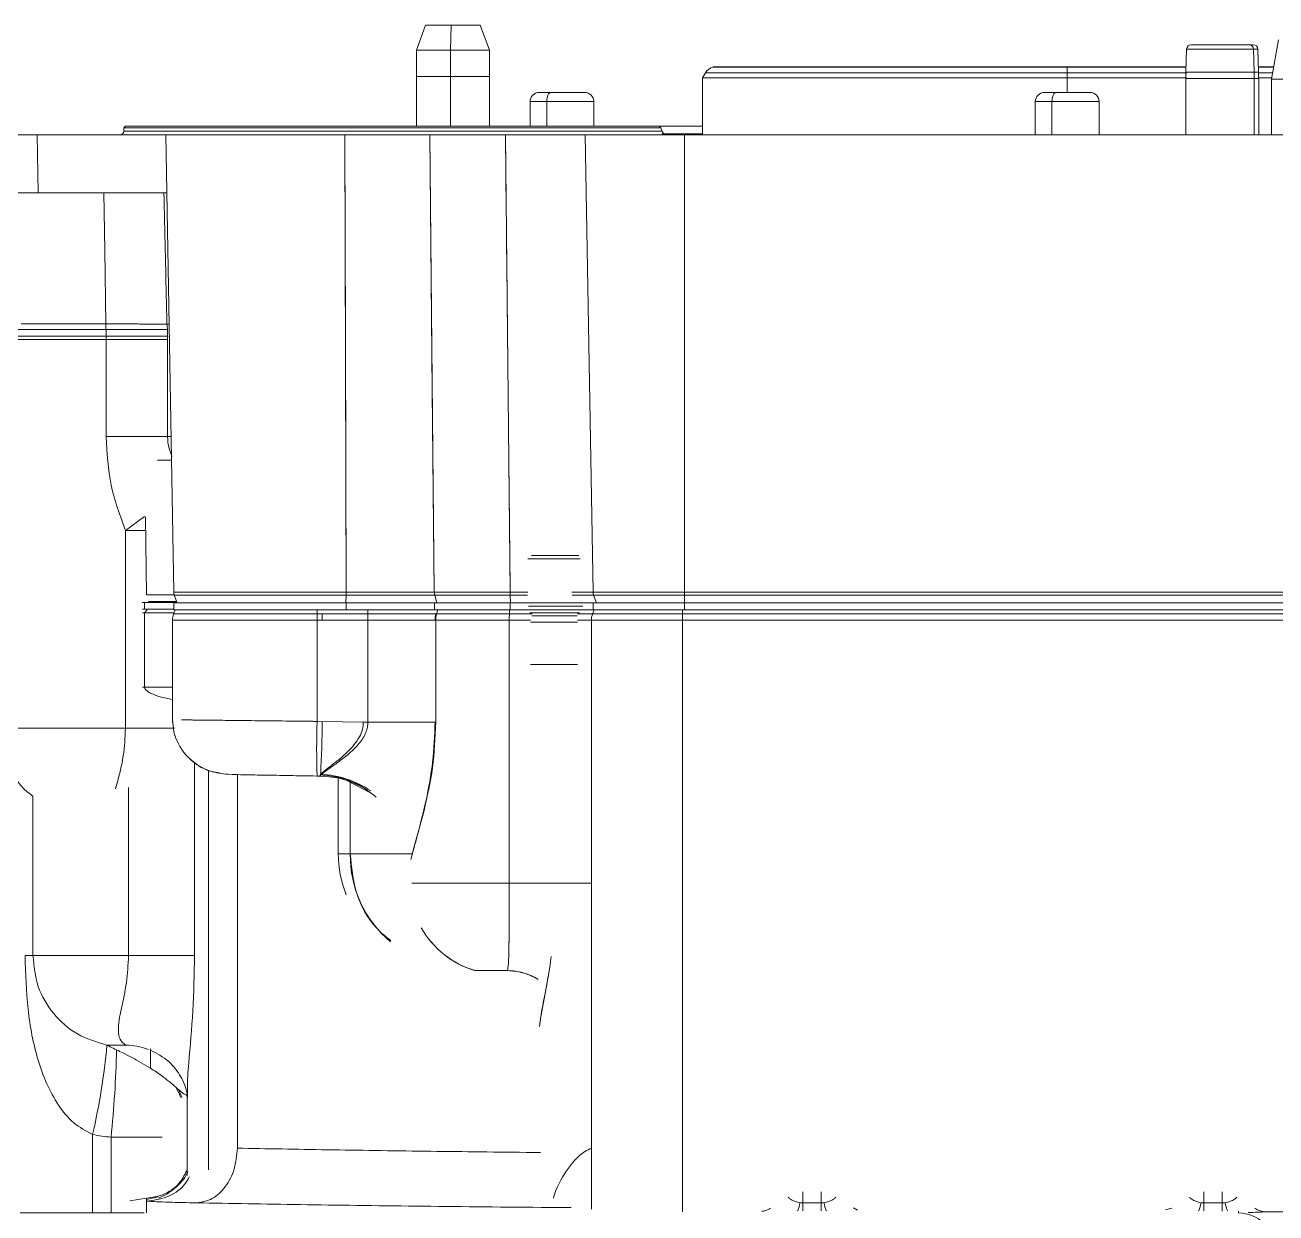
# Model space of a CAD drawing. Header units: millimetres. Extents: x 169 to 14583, y -399 to 10804.
# Drawn here: x 11681.6 to 11750.2, y 2080.4 to 2145.5 of the extents above; entities that cross this region are included whole.
import ezdxf

# ---------------------------------------------------------------- set-up
doc = ezdxf.new("R2010")
doc.units = ezdxf.units.MM
doc.header["$LTSCALE"] = 35

msp = doc.modelspace()

# ---------------------------------------------------------------- linework, layer by layer
at = {"color": 7, "linetype": 'Continuous', "lineweight": 18}
for p, q in [((11703.546, 2145.539), (11703.046, 2144.165)), ((11703.546, 2145.539), (11703.046, 2144.165)), ((11704.95, 2145.539), (11703.546, 2145.539)), ((11704.95, 2145.539), (11703.546, 2145.539)), ((11704.918, 2144.165), (11704.95, 2145.539)), ((11704.918, 2144.165), (11704.95, 2145.539)), ((11706.546, 2145.539), (11704.95, 2145.539)), ((11706.546, 2145.539), (11704.95, 2145.539)), ((11707.046, 2144.165), (11706.546, 2145.539)), ((11707.046, 2144.165), (11706.546, 2145.539)), ((11745.293, 2144.218), (11745.249, 2142.956)), ((11748.954, 2144.218), (11745.293, 2144.218)), ((11748.735, 2144.459), (11745.543, 2144.459)), ((11748.943, 2144.459), (11748.735, 2144.459)), ((11748.954, 2144.218), (11748.993, 2142.956)), ((11749.193, 2144.218), (11748.954, 2144.218)), ((11749.237, 2142.956), (11749.193, 2144.218)), ((11749.943, 2142.565), (11750.323, 2144.72)), ((11703.046, 2144.165), (11703.046, 2139.989)), ((11703.046, 2144.165), (11703.046, 2139.989)), ((11704.918, 2144.165), (11703.046, 2144.165)), ((11704.918, 2144.165), (11703.046, 2144.165)), ((11707.046, 2144.165), (11704.918, 2144.165)), ((11707.046, 2144.165), (11704.918, 2144.165)), ((11704.918, 2142.715), (11704.918, 2144.165)), ((11704.918, 2139.989), (11704.918, 2144.165)), ((11707.046, 2139.989), (11707.046, 2144.165)), ((11707.046, 2139.989), (11707.046, 2144.165)), ((11718.898, 2142.908), (11718.743, 2142.64)), ((11718.898, 2142.908), (11738.743, 2142.908)), ((11719.343, 2143.24), (11719.323, 2143.235)), ((11719.323, 2143.235), (11738.743, 2143.235)), ((11719.343, 2143.24), (11738.743, 2143.24)), ((11738.743, 2143.235), (11738.743, 2143.24)), ((11738.743, 2143.24), (11745.259, 2143.24)), ((11738.743, 2142.908), (11738.743, 2143.235)), ((11738.743, 2143.235), (11745.259, 2143.235)), ((11738.743, 2142.64), (11738.743, 2142.908)), ((11738.743, 2142.908), (11745.298, 2142.908)), ((11748.993, 2142.956), (11745.249, 2142.956)), ((11749.237, 2142.956), (11748.993, 2142.956)), ((11749.227, 2143.24), (11750.062, 2143.24)), ((11749.227, 2143.235), (11750.061, 2143.235)), ((11749.277, 2142.908), (11750.003, 2142.908)), ((11703.046, 2142.715), (11703.046, 2139.989)), ((11705.046, 2142.715), (11703.046, 2142.715)), ((11707.046, 2142.715), (11705.046, 2142.715)), ((11707.046, 2139.989), (11707.046, 2142.715)), ((11707.046, 2142.715), (11707.046, 2142.715)), ((11718.743, 2142.64), (11718.743, 2139.509)), ((11718.743, 2142.64), (11738.743, 2142.64)), ((11738.743, 2142.64), (11745.292, 2142.64)), ((11738.743, 2141.839), (11738.743, 2142.64)), ((11745.243, 2142.607), (11745.243, 2139.509)), ((11748.998, 2142.607), (11745.243, 2142.607)), ((11748.998, 2142.607), (11748.998, 2139.509)), ((11749.243, 2142.607), (11748.998, 2142.607)), ((11749.243, 2139.509), (11749.243, 2142.607)), ((11749.278, 2142.64), (11749.956, 2142.64)), ((11753.943, 2142.565), (11749.943, 2142.565)), ((11749.943, 2142.565), (11749.943, 2139.509)), ((11710.431, 2141.839), (11709.78, 2141.839)), ((11712.28, 2141.839), (11710.431, 2141.839)), ((11738.143, 2141.839), (11737.493, 2141.839)), ((11739.993, 2141.839), (11738.143, 2141.839)), ((11709.28, 2141.339), (11709.28, 2139.989)), ((11710.191, 2141.339), (11709.28, 2141.339)), ((11710.191, 2139.989), (11710.191, 2141.339)), ((11712.78, 2141.339), (11710.191, 2141.339)), ((11712.78, 2139.989), (11712.78, 2141.339)), ((11736.993, 2141.339), (11736.993, 2139.509)), ((11737.904, 2141.339), (11736.993, 2141.339)), ((11737.904, 2139.509), (11737.904, 2141.339)), ((11740.493, 2141.339), (11737.904, 2141.339)), ((11740.493, 2139.509), (11740.493, 2141.339)), ((11682.253, 2139.509), (11689.295, 2139.509)), ((11682.253, 2139.509), (11682.301, 2136.339)), ((11682.253, 2139.509), (11682.301, 2136.339)), ((11687.093, 2139.989), (11686.993, 2139.889)), ((11687.093, 2139.989), (11686.993, 2139.889)), ((11686.993, 2139.889), (11686.993, 2139.709)), ((11686.993, 2139.889), (11686.993, 2139.709)), ((11716.453, 2139.889), (11686.993, 2139.889)), ((11686.993, 2139.709), (11716.53, 2139.709)), ((11687.093, 2139.989), (11716.375, 2139.989)), ((11688.602, 2139.989), (11688.601, 2139.991)), ((11689.295, 2139.509), (11689.733, 2114.423)), ((11689.295, 2139.509), (11689.733, 2114.423)), ((11689.295, 2139.509), (11699.117, 2139.509)), ((11699.117, 2139.509), (11699.2, 2114.423)), ((11703.779, 2139.509), (11704.029, 2114.423)), ((11703.779, 2139.509), (11707.927, 2139.509)), ((11707.927, 2139.509), (11708.192, 2114.423)), ((11712.283, 2139.509), (11712.295, 2139.509)), ((11712.295, 2139.509), (11712.733, 2114.423)), ((11712.295, 2139.509), (11717.743, 2139.509)), ((11716.375, 2139.989), (11716.453, 2139.889)), ((11718.743, 2139.989), (11716.375, 2139.989)), ((11716.453, 2139.889), (11716.53, 2139.709)), ((11718.743, 2139.565), (11716.509, 2139.565)), ((11717.743, 2139.509), (11717.743, 2114.423)), ((11717.743, 2139.509), (11759.743, 2139.509)), ((11689.35, 2136.339), (11689.194, 2136.339)), ((11689.365, 2129.121), (11689.476, 2129.121)), ((11680.281, 2128.839), (11686.027, 2128.839)), ((11680.281, 2128.459), (11686.027, 2128.459)), ((11686.027, 2128.459), (11686.027, 2128.839)), ((11686.027, 2128.839), (11689.395, 2128.839)), ((11686.027, 2128.459), (11689.395, 2128.459)), ((11689.395, 2128.459), (11689.395, 2128.839)), ((11686.027, 2128.283), (11680.281, 2128.283)), ((11686.027, 2128.283), (11686.027, 2122.959)), ((11689.395, 2128.283), (11686.027, 2128.283)), ((11689.395, 2128.283), (11689.395, 2122.959)), ((11689.584, 2122.959), (11689.395, 2122.959)), ((11688.854, 2121.659), (11689.606, 2121.659)), ((11688.125, 2118.568), (11687.088, 2117.803)), ((11688.188, 2118.561), (11688.237, 2114.266)), ((11687.088, 2117.803), (11687.088, 2106.959)), ((11709.155, 2116.252), (11712.032, 2116.252)), ((11711.94, 2116.257), (11709.325, 2116.257)), ((11688.237, 2114.266), (11689.761, 2114.266)), ((11689.733, 2114.423), (11699.2, 2114.423)), ((11689.763, 2114.26), (11689.916, 2113.839)), ((11689.763, 2114.26), (11689.916, 2113.839)), ((11699.195, 2114.26), (11689.763, 2114.26)), ((11699.195, 2114.261), (11699.167, 2113.839)), ((11704.029, 2114.423), (11708.192, 2114.423)), ((11704.029, 2114.423), (11708.192, 2114.423)), ((11704.053, 2114.26), (11708.195, 2114.26)), ((11704.053, 2114.26), (11704.173, 2113.839)), ((11704.053, 2114.26), (11704.173, 2113.839)), ((11708.195, 2114.26), (11708.209, 2113.839)), ((11708.209, 2113.839), (11708.195, 2114.26)), ((11712.733, 2114.423), (11717.743, 2114.423)), ((11712.743, 2114.328), (11712.743, 2114.328)), ((11712.763, 2114.26), (11717.743, 2114.26)), ((11712.763, 2114.26), (11712.916, 2113.839)), ((11717.743, 2114.423), (11759.743, 2114.423)), ((11717.743, 2114.423), (11717.743, 2114.26)), ((11717.743, 2114.26), (11759.743, 2114.26)), ((11717.743, 2114.26), (11717.743, 2113.839)), ((11688.139, 2113.859), (11688.013, 2113.859)), ((11688.017, 2113.479), (11688.139, 2113.479)), ((11688.139, 2113.859), (11688.139, 2113.479)), ((11689.909, 2113.859), (11688.139, 2113.859)), ((11688.139, 2113.479), (11689.743, 2113.479)), ((11688.139, 2113.279), (11688.279, 2113.453)), ((11688.301, 2113.479), (11689.743, 2113.479)), ((11689.888, 2113.915), (11688.36, 2113.915)), ((11689.909, 2113.859), (11688.407, 2113.859)), ((11689.813, 2113.459), (11689.728, 2113.225)), ((11689.813, 2113.459), (11689.728, 2113.225)), ((11689.743, 2113.839), (11689.743, 2113.459)), ((11689.743, 2113.839), (11689.743, 2113.459)), ((11689.743, 2113.839), (11699.201, 2113.839)), ((11689.743, 2113.459), (11698.665, 2113.459)), ((11689.813, 2113.459), (11697.604, 2113.459)), ((11697.603, 2113.225), (11697.604, 2113.459)), ((11697.881, 2113.459), (11700.13, 2113.459)), ((11698.665, 2113.459), (11700.383, 2113.459)), ((11699.201, 2113.459), (11699.201, 2113.839)), ((11699.201, 2113.839), (11704.035, 2113.839)), ((11700.382, 2113.225), (11700.383, 2113.459)), ((11703.44, 2113.459), (11700.383, 2113.459)), ((11704.035, 2113.459), (11703.44, 2113.459)), ((11704.035, 2113.839), (11704.035, 2113.459)), ((11704.035, 2113.839), (11708.197, 2113.839)), ((11704.035, 2113.459), (11708.197, 2113.459)), ((11704.219, 2113.459), (11704.154, 2113.225)), ((11704.219, 2113.459), (11708.154, 2113.459)), ((11708.145, 2113.225), (11708.154, 2113.459)), ((11708.154, 2113.459), (11709.431, 2113.459)), ((11708.197, 2113.459), (11708.197, 2113.839)), ((11708.197, 2113.839), (11709.172, 2113.839)), ((11709.19, 2113.459), (11708.197, 2113.459)), ((11708.209, 2113.839), (11709.097, 2113.839)), ((11709.097, 2113.839), (11708.209, 2113.839)), ((11708.492, 2113.459), (11708.594, 2113.459)), ((11709.132, 2113.459), (11712.115, 2113.459)), ((11709.133, 2113.459), (11712.115, 2113.459)), ((11709.172, 2113.839), (11712.083, 2113.839)), ((11712.074, 2113.65), (11709.189, 2113.65)), ((11709.194, 2113.459), (11712.1, 2113.459)), ((11709.194, 2113.459), (11712.1, 2113.459)), ((11709.255, 2113.658), (11712.18, 2113.658)), ((11712.743, 2113.459), (11712.074, 2113.459)), ((11712.083, 2113.839), (11712.743, 2113.839)), ((11712.476, 2113.839), (11712.289, 2113.839)), ((11712.788, 2113.459), (11712.703, 2113.225)), ((11712.743, 2113.839), (11712.743, 2113.459)), ((11712.743, 2113.839), (11717.743, 2113.839)), ((11712.743, 2113.459), (11717.743, 2113.459)), ((11717.643, 2113.225), (11717.643, 2113.459)), ((11759.843, 2113.459), (11717.643, 2113.459)), ((11717.743, 2113.459), (11717.743, 2113.839)), ((11717.743, 2113.839), (11759.743, 2113.839)), ((11759.743, 2113.459), (11717.743, 2113.459)), ((11688.139, 2113.279), (11688.031, 2113.279)), ((11688.139, 2113.279), (11688.139, 2109.211)), ((11689.748, 2113.279), (11688.139, 2113.279)), ((11689.668, 2112.883), (11689.668, 2107.308)), ((11689.668, 2112.883), (11689.668, 2107.282)), ((11689.668, 2112.883), (11697.884, 2112.883)), ((11697.602, 2112.883), (11689.668, 2112.883)), ((11689.728, 2113.225), (11697.883, 2113.225)), ((11689.728, 2113.225), (11697.603, 2113.225)), ((11697.602, 2107.332), (11697.602, 2112.883)), ((11700.381, 2112.883), (11697.602, 2112.883)), ((11697.603, 2113.225), (11700.382, 2113.225)), ((11704.114, 2113.225), (11700.132, 2113.225)), ((11700.133, 2112.883), (11704.068, 2112.883)), ((11700.381, 2107.284), (11700.381, 2112.883)), ((11704.108, 2112.883), (11700.381, 2112.883)), ((11700.382, 2113.225), (11704.154, 2113.225)), ((11708.139, 2112.883), (11704.068, 2112.883)), ((11704.108, 2112.883), (11704.108, 2107.284)), ((11708.139, 2112.883), (11704.108, 2112.883)), ((11704.114, 2113.225), (11708.145, 2113.225)), ((11704.154, 2113.225), (11708.145, 2113.225)), ((11708.139, 2098.459), (11708.139, 2112.883)), ((11708.139, 2112.883), (11709.297, 2112.883)), ((11709.402, 2113.225), (11708.145, 2113.225)), ((11709.271, 2113.278), (11711.99, 2113.278)), ((11711.875, 2112.783), (11709.299, 2112.783)), ((11711.864, 2113.125), (11709.373, 2113.125)), ((11711.876, 2112.883), (11712.643, 2112.883)), ((11712.703, 2113.225), (11711.879, 2113.225)), ((11712.643, 2112.883), (11712.643, 2080.563)), ((11717.643, 2112.883), (11712.643, 2112.883)), ((11717.643, 2113.225), (11712.703, 2113.225)), ((11717.643, 2112.883), (11717.643, 2113.225)), ((11759.843, 2113.225), (11717.643, 2113.225)), ((11759.843, 2112.883), (11717.643, 2112.883)), ((11759.843, 2112.883), (11717.643, 2112.883)), ((11717.643, 2112.883), (11717.643, 2080.419)), ((11717.643, 2112.883), (11717.643, 2080.475)), ((11711.876, 2110.459), (11709.297, 2110.459)), ((11711.876, 2110.459), (11709.298, 2110.459)), ((11711.875, 2110.459), (11709.299, 2110.459)), ((11688.031, 2109.211), (11688.139, 2109.211)), ((11689.668, 2109.211), (11688.139, 2109.211)), ((11697.602, 2107.332), (11700.381, 2107.284)), ((11704.068, 2107.289), (11700.133, 2107.289)), ((11704.108, 2107.284), (11700.381, 2107.284)), ((11680.281, 2106.959), (11687.088, 2106.959)), ((11687.088, 2106.959), (11689.772, 2106.959)), ((11690.883, 2105.079), (11690.883, 2094.479)), ((11691.649, 2104.663), (11691.649, 2082.72)), ((11693.224, 2104.409), (11693.224, 2083.915)), ((11694.574, 2104.386), (11694.484, 2104.387)), ((11694.585, 2104.384), (11694.723, 2104.382)), ((11694.723, 2104.382), (11694.853, 2104.38)), ((11687.256, 2103.706), (11687.256, 2094.479)), ((11697.78, 2104.329), (11697.791, 2104.328)), ((11698.762, 2104.183), (11698.762, 2100.059)), ((11698.762, 2104.183), (11698.762, 2100.059)), ((11699.228, 2104.089), (11700.483, 2103.438)), ((11699.418, 2103.99), (11699.418, 2100.059)), ((11699.418, 2103.99), (11699.418, 2100.059)), ((11682.013, 2103.233), (11682.013, 2094.479)), ((11703.467, 2102.438), (11702.912, 2100.386)), ((11702.912, 2100.386), (11702.739, 2099.76)), ((11698.762, 2100.059), (11699.418, 2100.059)), ((11698.762, 2100.059), (11699.418, 2100.059)), ((11699.418, 2100.059), (11702.858, 2100.059)), ((11699.418, 2100.059), (11702.858, 2100.059)), ((11702.858, 2100.059), (11702.542, 2100.059)), ((11708.139, 2098.459), (11702.795, 2098.459)), ((11712.643, 2098.459), (11708.139, 2098.459)), ((11682.013, 2094.479), (11681.579, 2094.479)), ((11682.013, 2094.479), (11687.256, 2094.479)), ((11710.445, 2094.431), (11710.366, 2093.844)), ((11710.366, 2093.844), (11710.106, 2092.401)), ((11710.106, 2092.401), (11709.866, 2091.118)), ((11709.866, 2091.118), (11709.798, 2090.582)), ((11688.455, 2089.366), (11688.455, 2088.305)), ((11690.478, 2086.87), (11690.478, 2082.422)), ((11690.49, 2086.87), (11690.494, 2086.696)), ((11685.288, 2080.36), (11685.288, 2084.662)), ((11686.297, 2080.36), (11686.297, 2084.519)), ((11687.331, 2081.019), (11688.243, 2081.174)), ((11688.243, 2081.107), (11688.89, 2081.237)), ((11688.243, 2081.107), (11688.243, 2081.174)), ((11688.243, 2081.107), (11688.243, 2081.005)), ((11724.243, 2080.906), (11724.243, 2081.525)), ((11725.243, 2081.525), (11725.243, 2080.906)), ((11746.243, 2080.906), (11746.243, 2081.525)), ((11747.243, 2081.525), (11747.243, 2080.906)), ((11688.243, 2080.358), (11688.243, 2081.005)), ((11724.08, 2080.919), (11724.243, 2080.906)), ((11724.243, 2080.906), (11725.243, 2080.906)), ((11725.405, 2080.919), (11725.243, 2080.906)), ((11727.238, 2080.504), (11727.015, 2080.633)), ((11744.477, 2080.62), (11744.139, 2080.523)), ((11746.243, 2080.906), (11746.08, 2080.919)), ((11746.243, 2080.906), (11747.243, 2080.906)), ((11747.405, 2080.919), (11747.243, 2080.906)), ((11748.143, 2080.358), (11748.143, 2080.455)), ((11786.743, 2080.419), (11749.707, 2080.419)), ((11688.106, 2080.36), (11681.319, 2080.36))]:
    msp.add_line(p, q, dxfattribs=at)
at = {"color": 7, "linetype": 'Continuous', "lineweight": 18, "flags": 128}
for points in [[(11710.191, 2141.339), (11710.196, 2141.436), (11710.209, 2141.53), (11710.231, 2141.617), (11710.261, 2141.692), (11710.297, 2141.755), (11710.339, 2141.801), (11710.384, 2141.829), (11710.431, 2141.839)], [(11737.904, 2141.339), (11737.908, 2141.436), (11737.922, 2141.53), (11737.944, 2141.617), (11737.974, 2141.692), (11738.01, 2141.755), (11738.052, 2141.801), (11738.097, 2141.829), (11738.143, 2141.839)], [(11716.375, 2139.989), (11712.463, 2139.989), (11708.744, 2139.989), (11705.247, 2139.989), (11701.997, 2139.989), (11699.018, 2139.989), (11696.332, 2139.989), (11693.959, 2139.989), (11691.916, 2139.989), (11690.219, 2139.989), (11688.879, 2139.989), (11687.908, 2139.989), (11687.311, 2139.989), (11687.094, 2139.989), (11687.093, 2139.989)], [(11699.2, 2114.423), (11699.154, 2128.47), (11699.117, 2139.509)], [(11703.779, 2139.509), (11703.918, 2125.461), (11704.029, 2114.423)], [(11686.009, 2129.139), (11685.953, 2133.171), (11685.909, 2136.339)], [(11687.088, 2117.803), (11687.813, 2117.803), (11688.157, 2117.803)], [(11694.484, 2104.387), (11693.81, 2104.399), (11693.267, 2104.408), (11693.099, 2104.411)], [(11700.134, 2103.695), (11699.671, 2103.923), (11699.365, 2104.043)], [(11687.256, 2094.479), (11687.843, 2094.479), (11688.406, 2094.479), (11688.939, 2094.479), (11689.433, 2094.479), (11689.88, 2094.479), (11690.275, 2094.479), (11690.611, 2094.479), (11690.883, 2094.479)], [(11689.852, 2087.26), (11690.01, 2086.95), (11690.12, 2086.696)], [(11689.989, 2087.138), (11690.133, 2086.838), (11690.197, 2086.688)], [(11689.097, 2084.519), (11688.746, 2084.519), (11688.175, 2084.519), (11687.569, 2084.519), (11686.94, 2084.519), (11686.297, 2084.519)], [(11747.243, 2080.906), (11747.243, 2080.796), (11747.243, 2080.696), (11747.243, 2080.606), (11747.243, 2080.528), (11747.243, 2080.462), (11747.243, 2080.452)]]:
    msp.add_lwpolyline(points, dxfattribs=at)
at = {"color": 7, "linetype": 'Continuous', "lineweight": 18}
for centre, radius, start, end in [((11745.543, 2144.209), 0.25, 90, 178), ((11748.719, 2144.224), 0.235, 358.3347, 86.19212), ((11748.943, 2144.209), 0.25, 2, 90), ((11719.504, 2142.558), 0.7, 105, 150), ((11709.78, 2141.339), 0.5, 90, 180), ((11712.28, 2141.339), 0.5, 0, 90), ((11737.493, 2141.339), 0.5, 90, 180), ((11739.993, 2141.339), 0.5, 0, 90), ((11686.793, 2139.709), 0.2, 270, 360), ((11713.988, 2138.039), 3.082, 36.88275, 39.24398), ((11690.61, 2129.138), 1.245, 180.74372, 193.88084), ((11694.527, 2128.283), 8.5, 178.81499, 180.00365), ((11690.655, 2128.283), 1.26, 171.96395, 180.00939), ((11690.232, 2114.431), 0.5, 181, 200.0317), ((11690.232, 2114.431), 0.5, 181, 200), ((11696.6, 2114.428), 2.6, 356.32274, 359.88633), ((11704.652, 2114.43), 0.623, 180.70847, 195.83248), ((11713.329, 2114.432), 5.137, 180.1096, 181.92007), ((11713.232, 2114.431), 0.5, 181, 200), ((11690.668, 2112.883), 1, 160, 180), ((11751.833, 2112.887), 54.232, 179.64301, 180.00436), ((11643.652, 2112.887), 54.232, 359.99564, 0.35699), ((11754.612, 2112.887), 54.232, 179.64301, 180.00436), ((11705.339, 2112.884), 1.271, 164.46921, 180.07581), ((11705.389, 2112.884), 1.281, 164.5998, 180.07707), ((11717.674, 2112.887), 9.534, 177.96879, 180.02454), ((11713.643, 2112.883), 1, 160, 180), ((11740.584, 2105.832), 43.009, 178.00162, 181.99838), ((11626.453, 2108.08), 71.435, 357.07291, 359.39685), ((11697.586, 2099.242), 5.194, 55.3439, 87.69998), ((11697.779, 2104.33), 0.00125, 272.07241, 314.63035), ((11697.7, 2099.354), 4.975, 60.38528, 89.07876), ((11704.762, 2100.059), 6, 180, 201.99415), ((11704.762, 2100.059), 6, 180, 201.96757), ((11704.762, 2100.059), 6, 180, 201.9953), ((11705.617, 2099.976), 6.2, 179.23509, 229.85899), ((11707.668, 2098.459), 5, 209.32707, 253.9479), ((11707.668, 2098.459), 5, 209.32707, 254.11312), ((11649.028, 2092.945), 37.194, 347.13227, 354.79303), ((11625.588, 2090.781), 61.031, 354.11097, 358.61188), ((11687.193, 2094.469), 9.99, 259.00723, 264.85624), ((11748.143, 2078.358), 2, 45.57838, 90.00073)]:
    msp.add_arc(centre, radius, start, end, dxfattribs=at)
msp.add_ellipse((11686.486, 2089.278), major_axis=(0.43, -0.292), ratio=0.066743, start_param=2.935953, end_param=3.043553, dxfattribs=at)
for points, knots in [([(11745.249, 2142.956), (11745.247, 2142.891), (11745.243, 2142.774), (11745.243, 2142.658), (11745.243, 2142.607)], [0, 0, 0, 0, 0.559998, 1, 1, 1, 1]), ([(11748.993, 2142.956), (11748.994, 2142.891), (11748.997, 2142.774), (11748.998, 2142.658), (11748.998, 2142.607)], [0, 0, 0, 0, 0.559998, 1, 1, 1, 1]), ([(11749.243, 2142.607), (11749.242, 2142.672), (11749.242, 2142.788), (11749.238, 2142.905), (11749.237, 2142.956)], [0, 0, 0, 0, 0.559998, 1, 1, 1, 1]), ([(11677.951, 2139.509), (11678.503, 2139.509), (11679.606, 2139.509), (11680.978, 2139.509), (11681.895, 2139.509), (11682.146, 2139.509), (11682.253, 2139.509)], [0, 0, 0, 0, 0.266633, 0.533268, 0.799878, 1, 1, 1, 1]), ([(11677.951, 2139.509), (11678.53, 2139.509), (11679.687, 2139.509), (11681.002, 2139.509), (11681.89, 2139.509), (11682.132, 2139.509), (11682.253, 2139.509)], [0, 0, 0, 0, 0.279825, 0.559553, 0.779763, 1, 1, 1, 1]), ([(11699.117, 2139.509), (11699.538, 2139.509), (11700.519, 2139.509), (11702.037, 2139.509), (11703.153, 2139.509), (11703.652, 2139.509), (11703.779, 2139.509)], [0, 0, 0, 0, 0.242814, 0.566273, 0.889732, 1, 1, 1, 1]), ([(11703.779, 2139.509), (11703.437, 2139.509), (11702.753, 2139.509), (11701.146, 2139.509), (11699.886, 2139.509), (11699.117, 2139.509)], [0, 0, 0, 0, 0.280685, 0.561319, 1, 1, 1, 1]), ([(11707.927, 2139.509), (11708.479, 2139.509), (11709.583, 2139.509), (11710.942, 2139.509), (11711.867, 2139.509), (11712.061, 2139.509), (11712.141, 2139.509)], [0, 0, 0, 0, 0.270254, 0.54051, 0.81073, 1, 1, 1, 1]), ([(11708.192, 2114.423), (11708.143, 2119.104), (11708.057, 2127.466), (11707.967, 2135.829), (11707.927, 2139.509)], [0, 0, 0, 0, 0.559869, 1, 1, 1, 1]), ([(11707.927, 2139.509), (11708.587, 2139.509), (11709.905, 2139.509), (11711.314, 2139.509), (11712.148, 2139.509), (11712.246, 2139.509), (11712.295, 2139.509)], [0, 0, 0, 0, 0.279826, 0.559414, 0.779622, 1, 1, 1, 1]), ([(11716.453, 2139.889), (11716.467, 2139.855), (11716.493, 2139.795), (11716.519, 2139.735), (11716.53, 2139.709)], [0, 0, 0, 0, 0.5599148, 1, 1, 1, 1]), ([(11716.53, 2139.709), (11716.542, 2139.682), (11716.568, 2139.625), (11716.593, 2139.587), (11716.606, 2139.567)], [0, 0, 0, 0, 0.4703307, 1, 1, 1, 1]), ([(11716.53, 2139.709), (11716.544, 2139.677), (11716.571, 2139.621), (11716.595, 2139.584), (11716.606, 2139.567)], [0, 0, 0, 0, 0.557466, 1, 1, 1, 1]), ([(11716.725, 2139.989), (11717.275, 2139.989), (11717.923, 2139.989), (11718.635, 2139.989), (11718.743, 2139.989)], [0, 0, 0, 0, 0.848825, 1, 1, 1, 1]), ([(11685.909, 2136.339), (11685.424, 2136.339), (11684.455, 2136.339), (11683.136, 2136.339), (11681.998, 2136.339), (11681.095, 2136.339), (11680.534, 2136.339), (11680.279, 2136.339), (11680.315, 2136.339), (11680.321, 2136.339)], [0, 0, 0, 0, 0.161095, 0.322433, 0.483767, 0.644768, 0.805752, 0.967073, 1, 1, 1, 1]), ([(11689.194, 2136.339), (11688.74, 2136.339), (11687.831, 2136.339), (11686.55, 2136.339), (11685.909, 2136.339)], [0, 0, 0, 0, 0.500018, 1, 1, 1, 1]), ([(11689.365, 2129.121), (11689.333, 2130.469), (11689.276, 2132.875), (11689.219, 2135.28), (11689.194, 2136.339)], [0, 0, 0, 0, 0.56, 1, 1, 1, 1]), ([(11686.009, 2129.139), (11686.331, 2129.138), (11686.982, 2129.137), (11687.891, 2129.134), (11688.716, 2129.13), (11689.15, 2129.124), (11689.365, 2129.121)], [0, 0, 0, 0, 0.247492, 0.499938, 0.752416, 1, 1, 1, 1]), ([(11686.009, 2129.139), (11686.009, 2129.083), (11686.009, 2128.981), (11686.013, 2128.883), (11686.014, 2128.839)], [0, 0, 0, 0, 0.547644, 1, 1, 1, 1]), ([(11686.014, 2128.839), (11686.673, 2128.839), (11687.993, 2128.839), (11688.932, 2128.839), (11689.401, 2128.839)], [0, 0, 0, 0, 0.49951, 1, 1, 1, 1]), ([(11686.027, 2122.959), (11686.077, 2122.058), (11686.175, 2120.287), (11686.787, 2118.621), (11687.088, 2117.803)], [0, 0, 0, 0, 0.508248, 1, 1, 1, 1]), ([(11689.395, 2122.959), (11689.408, 2122.735), (11689.431, 2122.351), (11689.582, 2122.004), (11689.645, 2121.859)], [0, 0, 0, 0, 0.582562, 1, 1, 1, 1]), ([(11711.963, 2116.426), (11711.583, 2116.426), (11710.698, 2116.426), (11709.835, 2116.426), (11709.433, 2116.426), (11709.357, 2116.426)], [0, 0, 0, 0, 0.378597, 0.882241, 1, 1, 1, 1]), ([(11689.763, 2114.26), (11689.8, 2114.26), (11689.874, 2114.26), (11690.464, 2114.26), (11691.375, 2114.261), (11692.598, 2114.261), (11694.066, 2114.261), (11695.709, 2114.261), (11697.454, 2114.261), (11698.614, 2114.261), (11699.195, 2114.261)], [0, 0, 0, 0, 0.1249982, 0.249997, 0.3749962, 0.499996, 0.6249962, 0.749997, 0.8749982, 1, 1, 1, 1]), ([(11699.195, 2114.261), (11699.65, 2114.261), (11700.56, 2114.261), (11701.438, 2114.261), (11701.877, 2114.26)], [0, 0, 0, 0, 0.500205, 1, 1, 1, 1]), ([(11701.877, 2114.261), (11701.438, 2114.261), (11700.56, 2114.261), (11699.65, 2114.261), (11699.195, 2114.261)], [0, 0, 0, 0, 0.499726, 1, 1, 1, 1]), ([(11699.2, 2114.423), (11699.652, 2114.422), (11700.554, 2114.422), (11701.888, 2114.422), (11703.105, 2114.422), (11703.722, 2114.422), (11704.029, 2114.423)], [0, 0, 0, 0, 0.250356, 0.50041, 0.750739, 1, 1, 1, 1]), ([(11699.2, 2114.423), (11699.651, 2114.422), (11700.554, 2114.422), (11701.888, 2114.422), (11703.105, 2114.422), (11703.722, 2114.422), (11704.029, 2114.423)], [0, 0, 0, 0, 0.250356, 0.50041, 0.750739, 1, 1, 1, 1]), ([(11704.053, 2114.26), (11703.743, 2114.26), (11703.125, 2114.261), (11702.293, 2114.261), (11701.877, 2114.261)], [0, 0, 0, 0, 0.5008918, 1, 1, 1, 1]), ([(11701.877, 2114.26), (11702.294, 2114.26), (11703.127, 2114.261), (11703.745, 2114.26), (11704.053, 2114.26)], [0, 0, 0, 0, 0.501157, 1, 1, 1, 1]), ([(11708.192, 2114.423), (11708.503, 2114.421), (11708.836, 2114.418), (11709.144, 2114.417), (11709.165, 2114.416)], [0, 0, 0, 0, 0.930815, 1, 1, 1, 1]), ([(11708.192, 2114.423), (11708.503, 2114.421), (11708.836, 2114.418), (11709.144, 2114.417), (11709.165, 2114.416)], [0, 0, 0, 0, 0.931359, 1, 1, 1, 1]), ([(11708.195, 2114.26), (11708.506, 2114.26), (11708.83, 2114.261), (11709.129, 2114.261), (11709.141, 2114.261)], [0, 0, 0, 0, 0.960614, 1, 1, 1, 1]), ([(11709.13, 2114.258), (11709.122, 2114.258), (11708.825, 2114.259), (11708.506, 2114.26), (11708.195, 2114.26)], [0, 0, 0, 0, 0.0257115, 1, 1, 1, 1]), ([(11711.568, 2114.421), (11711.877, 2114.422), (11712.369, 2114.423), (11712.68, 2114.421), (11712.715, 2114.422), (11712.733, 2114.423)], [0, 0, 0, 0, 0.457814, 0.728622, 1, 1, 1, 1]), ([(11711.568, 2114.421), (11711.878, 2114.422), (11712.369, 2114.423), (11712.68, 2114.421), (11712.715, 2114.422), (11712.733, 2114.423)], [0, 0, 0, 0, 0.458207, 0.728819, 1, 1, 1, 1]), ([(11712.763, 2114.26), (11712.704, 2114.262), (11712.597, 2114.265), (11711.907, 2114.263), (11711.59, 2114.262)], [0, 0, 0, 0, 0.5410846, 1, 1, 1, 1]), ([(11711.62, 2114.262), (11711.753, 2114.262), (11712.081, 2114.261), (11712.443, 2114.261), (11712.591, 2114.261), (11712.663, 2114.261)], [0, 0, 0, 0, 0.259553, 0.638154, 1, 1, 1, 1]), ([(11699.167, 2113.839), (11699.751, 2113.839), (11700.923, 2113.839), (11702.607, 2113.839), (11703.645, 2113.839), (11704.093, 2113.839), (11704.173, 2113.839)], [0, 0, 0, 0, 0.31158, 0.624361, 0.932994, 1, 1, 1, 1]), ([(11699.167, 2113.839), (11699.689, 2113.839), (11700.734, 2113.839), (11702.589, 2113.839), (11703.573, 2113.839), (11704.173, 2113.839)], [0, 0, 0, 0, 0.280694, 0.561358, 1, 1, 1, 1]), ([(11709.542, 2113.459), (11709.597, 2113.459), (11710.019, 2113.459), (11711.002, 2113.459), (11712.012, 2113.459), (11712.438, 2113.459)], [0, 0, 0, 0, 0.080985, 0.61246, 1, 1, 1, 1]), ([(11711.866, 2113.459), (11712.082, 2113.459), (11712.666, 2113.459), (11712.741, 2113.459), (11712.788, 2113.459)], [0, 0, 0, 0, 0.369393, 1, 1, 1, 1]), ([(11712.334, 2113.839), (11712.338, 2113.839), (11712.685, 2113.839), (11712.775, 2113.839), (11712.864, 2113.839)], [0, 0, 0, 0, 0.009247, 1, 1, 1, 1]), ([(11688.139, 2109.211), (11688.141, 2109.194), (11688.144, 2109.157), (11688.17, 2109.107), (11688.244, 2109.012), (11688.512, 2108.842), (11688.979, 2108.662), (11689.435, 2108.577), (11689.668, 2108.533)], [0, 0, 0, 0, 0.022085, 0.047917, 0.079553, 0.211445, 0.596579, 1, 1, 1, 1]), ([(11689.671, 2107.419), (11689.685, 2107.206), (11689.713, 2106.773), (11689.937, 2106.155), (11690.283, 2105.598), (11690.867, 2105.014), (11691.545, 2104.596), (11692.094, 2104.527), (11692.245, 2104.508)], [0, 0, 0, 0, 0.153506, 0.310341, 0.466529, 0.618225, 0.895206, 1, 1, 1, 1]), ([(11689.672, 2107.418), (11689.686, 2107.201), (11689.715, 2106.762), (11689.948, 2106.135), (11690.307, 2105.575), (11690.903, 2104.988), (11691.765, 2104.515), (11692.507, 2104.446), (11692.845, 2104.415)], [0, 0, 0, 0, 0.138196, 0.278818, 0.418182, 0.552795, 0.796431, 1, 1, 1, 1]), ([(11690.17, 2107.413), (11690.195, 2107.412), (11690.308, 2107.411), (11691.013, 2107.403), (11692.236, 2107.39), (11693.942, 2107.371), (11695.876, 2107.35), (11697.038, 2107.337), (11697.62, 2107.331)], [0, 0, 0, 0, 0.047571, 0.211774, 0.380746, 0.648806, 0.824218, 1, 1, 1, 1]), ([(11690.181, 2107.414), (11690.201, 2107.413), (11690.366, 2107.412), (11691.627, 2107.397), (11693.543, 2107.376), (11695.708, 2107.353), (11696.954, 2107.339), (11697.602, 2107.332)], [0, 0, 0, 0, 0.035564, 0.296766, 0.617532, 0.801252, 1, 1, 1, 1]), ([(11697.88, 2104.458), (11697.92, 2104.491), (11698.029, 2104.582), (11698.404, 2104.839), (11699.049, 2105.307), (11699.779, 2105.89), (11700.234, 2106.586), (11700.369, 2106.999), (11700.377, 2107.192), (11700.381, 2107.284)], [0, 0, 0, 0, 0.084224, 0.23412, 0.395999, 0.722283, 0.876703, 0.94123, 1, 1, 1, 1]), ([(11700.133, 2107.289), (11700.124, 2107.154), (11700.107, 2106.869), (11699.844, 2106.263), (11699.505, 2105.907), (11699.262, 2105.652)], [0, 0, 0, 0, 0.204326, 0.430318, 1, 1, 1, 1]), ([(11704.108, 2107.284), (11704.071, 2106.445), (11703.997, 2104.767), (11703.643, 2103.214), (11703.467, 2102.438)], [0, 0, 0, 0, 0.500109, 1, 1, 1, 1]), ([(11704.068, 2107.289), (11704.042, 2106.551), (11703.992, 2105.076), (11703.714, 2103.683), (11703.575, 2102.987)], [0, 0, 0, 0, 0.500057, 1, 1, 1, 1]), ([(11680.281, 2106.959), (11680.359, 2106.323), (11680.514, 2105.052), (11681.279, 2103.761), (11681.906, 2103.311), (11682.013, 2103.233)], [0, 0, 0, 0, 0.453178, 0.906359, 1, 1, 1, 1]), ([(11687.088, 2106.959), (11687.063, 2106.446), (11687.012, 2105.389), (11686.711, 2104.219), (11686.573, 2103.745), (11686.538, 2103.624)], [0, 0, 0, 0, 0.412892, 0.849602, 1, 1, 1, 1]), ([(11699.262, 2105.652), (11699.186, 2105.579), (11699.041, 2105.443), (11698.887, 2105.311), (11698.659, 2105.123), (11698.367, 2104.895), (11697.994, 2104.613), (11697.859, 2104.491), (11697.794, 2104.432)], [0, 0, 0, 0, 0.1337086, 0.252575, 0.2675475, 0.5289927, 0.7734158, 1, 1, 1, 1]), ([(11692.913, 2104.414), (11693.109, 2104.41), (11693.502, 2104.403), (11694.224, 2104.391), (11694.585, 2104.384)], [0, 0, 0, 0, 0.499995, 1, 1, 1, 1]), ([(11697.602, 2104.333), (11696.998, 2104.343), (11695.92, 2104.362), (11695.015, 2104.378), (11694.616, 2104.385)], [0, 0, 0, 0, 0.559448, 1, 1, 1, 1]), ([(11694.853, 2104.38), (11695.307, 2104.372), (11696.216, 2104.356), (11697.258, 2104.338), (11697.779, 2104.329)], [0, 0, 0, 0, 0.500007, 1, 1, 1, 1]), ([(11697.794, 2104.432), (11697.773, 2104.404), (11697.729, 2104.347), (11697.763, 2104.335), (11697.78, 2104.329)], [0, 0, 0, 0, 0.5001011, 1, 1, 1, 1]), ([(11697.79, 2104.329), (11697.78, 2104.333), (11697.758, 2104.341), (11697.76, 2104.361), (11697.797, 2104.39), (11697.799, 2104.392)], [0, 0, 0, 0, 0.476865, 0.967579, 1, 1, 1, 1]), ([(11697.796, 2104.391), (11698.42, 2104.32), (11699.552, 2104.192), (11700.438, 2103.492), (11700.835, 2103.177)], [0, 0, 0, 0, 0.551221, 1, 1, 1, 1]), ([(11703.575, 2102.987), (11703.413, 2102.313), (11703.166, 2101.286), (11702.937, 2100.481), (11702.859, 2100.204)], [0, 0, 0, 0, 0.656401, 1, 1, 1, 1]), ([(11699.418, 2100.059), (11699.489, 2099.343), (11699.637, 2097.867), (11700.539, 2096.189), (11701.373, 2095.514), (11701.65, 2095.289)], [0, 0, 0, 0, 0.386405, 0.796295, 1, 1, 1, 1]), ([(11708.139, 2098.459), (11708.139, 2098.071), (11708.139, 2097.326), (11708.134, 2096.236), (11708.127, 2095.291), (11708.117, 2094.793), (11708.113, 2094.568)], [0, 0, 0, 0, 0.25996, 0.500251, 0.774228, 1, 1, 1, 1]), ([(11708.113, 2094.568), (11708.118, 2094.819), (11708.128, 2095.321), (11708.135, 2096.282), (11708.139, 2097.341), (11708.139, 2098.086), (11708.139, 2098.459)], [0, 0, 0, 0, 0.249785, 0.499751, 0.749757, 1, 1, 1, 1]), ([(11685.288, 2084.662), (11684.925, 2084.859), (11684.175, 2085.264), (11683.369, 2086.281), (11682.737, 2087.445), (11682.117, 2089.187), (11681.667, 2091.543), (11681.608, 2093.495), (11681.579, 2094.479)], [0, 0, 0, 0, 0.109887, 0.227269, 0.350316, 0.477086, 0.736664, 1, 1, 1, 1]), ([(11682.013, 2094.479), (11682.071, 2093.904), (11682.186, 2092.755), (11683.085, 2091.244), (11684.396, 2090.072), (11685.502, 2089.738), (11686.055, 2089.572)], [0, 0, 0, 0, 0.249999, 0.500001, 0.75, 1, 1, 1, 1]), ([(11687.256, 2094.479), (11687.229, 2093.977), (11687.173, 2092.93), (11686.828, 2091.487), (11686.655, 2090.481), (11686.751, 2089.844), (11686.988, 2089.665), (11687.11, 2089.572)], [0, 0, 0, 0, 0.209736, 0.437702, 0.697403, 0.843399, 1, 1, 1, 1]), ([(11690.883, 2094.479), (11690.86, 2093.462), (11690.812, 2091.443), (11690.593, 2089.022), (11690.472, 2087.509), (11690.487, 2086.983), (11690.49, 2086.87)], [0, 0, 0, 0, 0.381794, 0.757979, 0.947774, 1, 1, 1, 1]), ([(11708.113, 2094.568), (11708.107, 2094.37), (11708.096, 2093.972), (11708.058, 2093.761), (11708.04, 2093.654)], [0, 0, 0, 0, 0.497315, 1, 1, 1, 1]), ([(11708.04, 2093.654), (11708.06, 2093.761), (11708.101, 2093.972), (11708.109, 2094.37), (11708.113, 2094.568)], [0, 0, 0, 0, 0.502724, 1, 1, 1, 1]), ([(11706.287, 2093.654), (11706.286, 2093.654), (11706.268, 2093.654), (11706.334, 2093.654), (11706.492, 2093.654), (11706.764, 2093.654), (11707.121, 2093.654), (11707.55, 2093.654), (11707.876, 2093.654), (11708.04, 2093.654)], [0, 0, 0, 0, 0.007761, 0.17312, 0.338484, 0.503855, 0.669231, 0.834613, 1, 1, 1, 1]), ([(11708.04, 2093.654), (11707.685, 2093.654), (11706.975, 2093.654), (11706.371, 2093.654), (11706.321, 2093.654), (11706.301, 2093.654)], [0, 0, 0, 0, 0.370485, 0.741032, 1, 1, 1, 1]), ([(11708.04, 2093.654), (11708.182, 2093.649), (11708.467, 2093.637), (11709.046, 2093.507), (11709.475, 2093.331), (11709.712, 2093.183), (11709.718, 2093.179)], [0, 0, 0, 0, 0.24358, 0.487998, 0.987209, 1, 1, 1, 1]), ([(11709.718, 2093.176), (11709.559, 2093.262), (11709.228, 2093.438), (11708.642, 2093.62), (11708.24, 2093.643), (11708.04, 2093.654)], [0, 0, 0, 0, 0.3173266, 0.6590369, 1, 1, 1, 1]), ([(11710.281, 2093.376), (11710.225, 2093.05), (11710.088, 2092.268), (11709.879, 2091.291), (11709.821, 2090.782), (11709.803, 2090.621)], [0, 0, 0, 0, 0.327652, 0.78771, 1, 1, 1, 1]), ([(11710.282, 2093.376), (11710.224, 2093.049), (11710.086, 2092.264), (11709.919, 2091.449), (11709.849, 2091.01), (11709.84, 2090.957)], [0, 0, 0, 0, 0.3846962, 0.9250529, 1, 1, 1, 1]), ([(11686.055, 2089.572), (11686.073, 2089.572), (11686.108, 2089.572), (11686.424, 2089.572), (11686.85, 2089.572), (11687.11, 2089.572)], [0, 0, 0, 0, 0.280574, 0.561128, 1, 1, 1, 1]), ([(11686.068, 2089.57), (11686.112, 2089.548), (11686.2, 2089.504), (11686.467, 2089.37), (11686.601, 2089.303)], [0, 0, 0, 0, 0.4993774, 1, 1, 1, 1]), ([(11688.455, 2088.305), (11688.116, 2088.507), (11687.586, 2088.823), (11686.963, 2089.134), (11686.711, 2089.252), (11686.601, 2089.303)], [0, 0, 0, 0, 0.501754, 0.783307, 1, 1, 1, 1]), ([(11687.11, 2089.572), (11687.305, 2089.56), (11687.696, 2089.535), (11688.128, 2089.402), (11688.344, 2089.336)], [0, 0, 0, 0, 0.498485, 1, 1, 1, 1]), ([(11688.453, 2089.297), (11688.805, 2089.112), (11689.474, 2088.759), (11690.166, 2087.861), (11690.47, 2087.053), (11690.476, 2086.806), (11690.478, 2086.687)], [0, 0, 0, 0, 0.287944, 0.546858, 0.780923, 1, 1, 1, 1]), ([(11689.852, 2087.26), (11689.604, 2087.472), (11689.175, 2087.836), (11688.668, 2088.166), (11688.455, 2088.305)], [0, 0, 0, 0, 0.580805, 1, 1, 1, 1]), ([(11689.989, 2087.138), (11689.963, 2087.161), (11689.918, 2087.2), (11689.872, 2087.242), (11689.852, 2087.26)], [0, 0, 0, 0, 0.558315, 1, 1, 1, 1]), ([(11690.463, 2086.813), (11690.404, 2086.839), (11690.255, 2086.905), (11690.089, 2087.051), (11689.989, 2087.138)], [0, 0, 0, 0, 0.397058, 1, 1, 1, 1]), ([(11691.003, 2080.915), (11691.292, 2080.964), (11691.87, 2081.062), (11692.6, 2081.757), (11693.115, 2082.744), (11693.187, 2083.524), (11693.224, 2083.915)], [0, 0, 0, 0, 0.25, 0.5, 0.75, 1, 1, 1, 1]), ([(11693.224, 2083.915), (11694.837, 2083.884), (11698.019, 2083.824), (11703.405, 2083.749), (11707.351, 2083.7), (11709.589, 2083.681), (11709.849, 2083.679)], [0, 0, 0, 0, 0.32898, 0.648696, 0.959147, 1, 1, 1, 1]), ([(11710.563, 2081.168), (11710.565, 2081.176), (11710.706, 2081.75), (11711.235, 2082.651), (11711.944, 2083.567), (11712.522, 2083.858), (11712.643, 2083.918)], [0, 0, 0, 0, 0.006329, 0.466869, 0.888919, 1, 1, 1, 1]), ([(11688.243, 2081.174), (11688.58, 2081.224), (11689.256, 2081.323), (11690.067, 2081.926), (11690.358, 2082.502), (11690.478, 2082.738)], [0, 0, 0, 0, 0.370738, 0.741474, 1, 1, 1, 1]), ([(11690.508, 2082.608), (11690.453, 2082.505), (11690.312, 2082.241), (11689.909, 2081.781), (11689.314, 2081.341), (11689.04, 2081.236), (11688.896, 2081.18)], [0, 0, 0, 0, 0.10889, 0.279066, 0.620905, 1, 1, 1, 1]), ([(11688.243, 2081.005), (11688.619, 2081.054), (11689.371, 2081.152), (11690.214, 2081.691), (11690.499, 2082.183), (11690.59, 2082.339)], [0, 0, 0, 0, 0.405768, 0.811533, 1, 1, 1, 1]), ([(11724.08, 2080.919), (11723.993, 2080.94), (11723.789, 2080.99), (11723.577, 2081.104), (11723.481, 2081.185), (11723.44, 2081.218)], [0, 0, 0, 0, 0.303686, 0.708595, 1, 1, 1, 1]), ([(11725.405, 2080.919), (11725.493, 2080.94), (11725.697, 2080.99), (11725.908, 2081.104), (11726.004, 2081.184), (11726.044, 2081.217)], [0, 0, 0, 0, 0.305257, 0.710658, 1, 1, 1, 1]), ([(11745.44, 2081.218), (11745.481, 2081.185), (11745.577, 2081.104), (11745.789, 2080.99), (11745.993, 2080.94), (11746.08, 2080.919)], [0, 0, 0, 0, 0.291323, 0.696243, 1, 1, 1, 1]), ([(11747.405, 2080.919), (11747.493, 2080.94), (11747.697, 2080.99), (11747.909, 2081.104), (11748.005, 2081.185), (11748.046, 2081.218)], [0, 0, 0, 0, 0.303706, 0.708591, 1, 1, 1, 1]), ([(11688.243, 2081.005), (11688.587, 2080.987), (11689.203, 2080.954), (11690.453, 2080.927), (11691.003, 2080.915)], [0, 0, 0, 0, 0.559698, 1, 1, 1, 1]), ([(11691.003, 2080.915), (11692.851, 2080.882), (11696.547, 2080.815), (11702.96, 2080.733), (11707.968, 2080.678), (11710.979, 2080.657), (11711.531, 2080.653)], [0, 0, 0, 0, 0.310124, 0.620248, 0.930375, 1, 1, 1, 1]), ([(11722.474, 2080.626), (11722.384, 2080.571), (11722.231, 2080.476), (11722.06, 2080.46), (11721.989, 2080.453)], [0, 0, 0, 0, 0.5838016, 1, 1, 1, 1]), ([(11723.945, 2080.475), (11723.956, 2080.491), (11724.006, 2080.564), (11724.048, 2080.764), (11724.08, 2080.919)], [0, 0, 0, 0, 0.227391, 1, 1, 1, 1]), ([(11724.243, 2080.473), (11724.243, 2080.489), (11724.243, 2080.562), (11724.243, 2080.756), (11724.243, 2080.906)], [0, 0, 0, 0, 0.2243823, 1, 1, 1, 1]), ([(11725.243, 2080.906), (11725.243, 2080.756), (11725.243, 2080.562), (11725.243, 2080.489), (11725.243, 2080.473)], [0, 0, 0, 0, 0.775618, 1, 1, 1, 1]), ([(11725.405, 2080.919), (11725.438, 2080.764), (11725.48, 2080.564), (11725.53, 2080.491), (11725.541, 2080.475)], [0, 0, 0, 0, 0.772608, 1, 1, 1, 1]), ([(11745.945, 2080.475), (11745.956, 2080.491), (11746.006, 2080.564), (11746.048, 2080.764), (11746.08, 2080.919)], [0, 0, 0, 0, 0.227392, 1, 1, 1, 1]), ([(11746.243, 2080.473), (11746.243, 2080.489), (11746.243, 2080.562), (11746.243, 2080.756), (11746.243, 2080.906)], [0, 0, 0, 0, 0.224382, 1, 1, 1, 1]), ([(11747.405, 2080.919), (11747.438, 2080.764), (11747.48, 2080.564), (11747.53, 2080.491), (11747.541, 2080.475)], [0, 0, 0, 0, 0.772609, 1, 1, 1, 1]), ([(11749.707, 2080.419), (11749.434, 2080.412), (11749.123, 2080.403), (11748.717, 2080.383), (11748.669, 2080.381)], [0, 0, 0, 0, 0.880697, 1, 1, 1, 1]), ([(11749.707, 2080.419), (11749.564, 2080.429), (11749.321, 2080.445), (11749.102, 2080.574), (11749.012, 2080.626)], [0, 0, 0, 0, 0.587638, 1, 1, 1, 1])]:
    msp.add_open_spline(points, degree=3, knots=knots, dxfattribs=at)
for points in [[(11681.361, 2129.139), (11681.645, 2129.139), (11682.212, 2129.139), (11683.346, 2129.139), (11684.619, 2129.139), (11685.546, 2129.139), (11686.009, 2129.139)], [(11686.027, 2122.959), (11686.354, 2122.959), (11687.006, 2122.959), (11687.916, 2122.959), (11688.741, 2122.959), (11689.177, 2122.959), (11689.395, 2122.959)], [(11689.813, 2113.459), (11689.935, 2113.459), (11690.179, 2113.459), (11692.052, 2113.459), (11694.723, 2113.459), (11696.829, 2113.459), (11697.881, 2113.459)], [(11700.13, 2113.459), (11700.515, 2113.459), (11701.284, 2113.459), (11702.382, 2113.459), (11703.386, 2113.459), (11703.915, 2113.459), (11704.18, 2113.459)], [(11704.18, 2113.459), (11704.442, 2113.459), (11704.967, 2113.459), (11705.943, 2113.459), (11707.011, 2113.459), (11707.773, 2113.459), (11708.154, 2113.459)], [(11712.788, 2113.459), (11712.861, 2113.459), (11713.007, 2113.459), (11714.13, 2113.459), (11715.734, 2113.459), (11717.007, 2113.459), (11717.643, 2113.459)]]:
    msp.add_open_spline(points, degree=3, dxfattribs=at)

doc.saveas('drawing.dxf')
